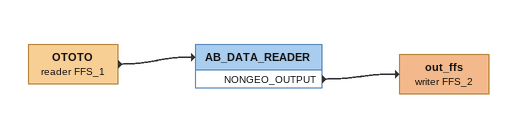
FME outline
OTOTO (reader FFS_1)
    -> AB_DATA_READER
AB_DATA_READER
    NONGEO_OUTPUT -> out_ffs (writer FFS_2)
out_ffs (writer FFS_2)
